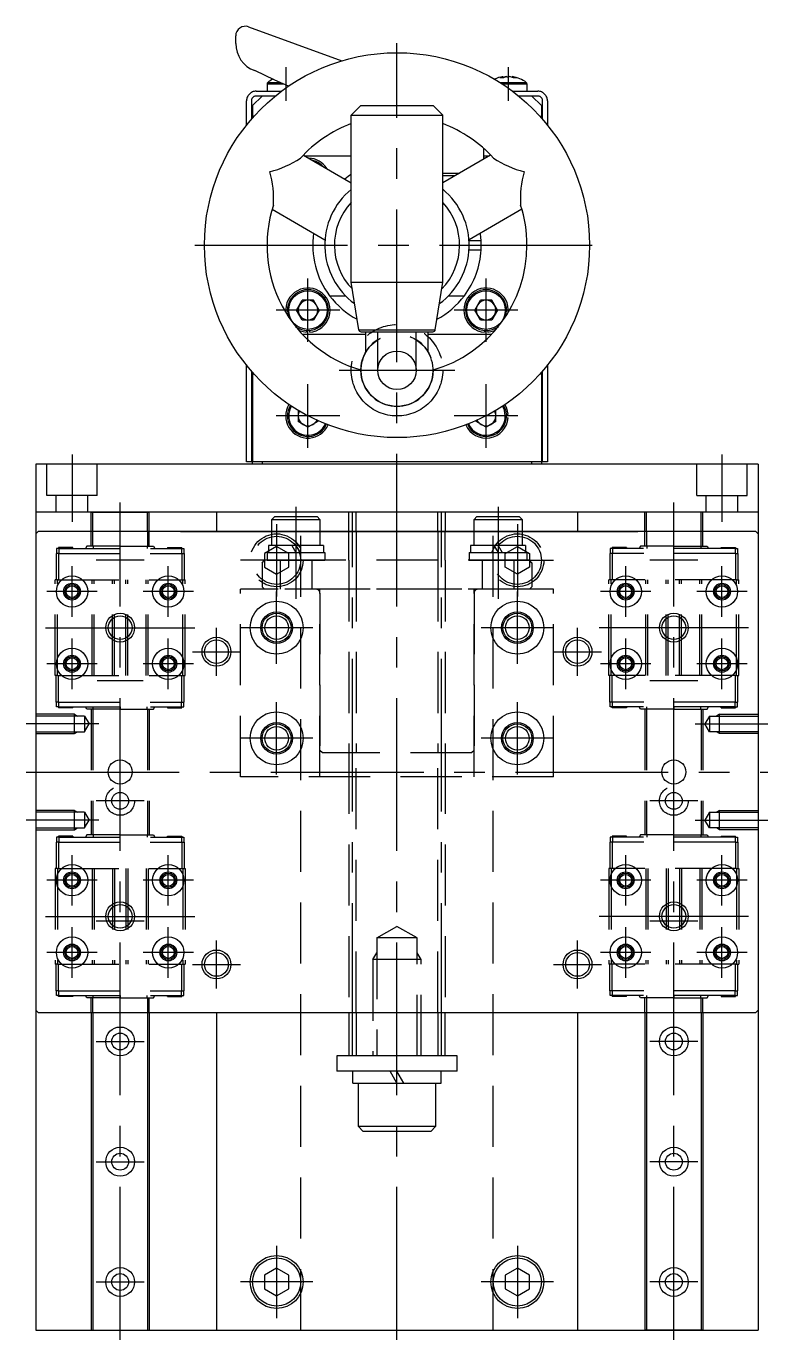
# Model space of a CAD drawing. Extents: x -165 to 377, y -418 to 70.
# Drawn here: x 223 to 377, y -402 to -129 of the extents above; entities that cross this region are included whole.
import ezdxf

# ---------------------------------------------------------------- set-up
doc = ezdxf.new("R2010")
doc.units = 0
for name, pattern in [('CENTER', [50.8, 31.75, -6.35, 6.35, -6.35]), ('DASHED', [19.05, 12.7, -6.35]), ('PHANTOM', [63.5, 31.75, -6.35, 6.35, -6.35, 6.35, -6.35])]:
    doc.linetypes.add(name, pattern=pattern)
doc.layers.get('0').update_dxf_attribs({"linetype": 'CONTINUOUS'})
doc.layers.add('CENTER', color=1, linetype='CENTER')

msp = doc.modelspace()

# ---------------------------------------------------------------- linework, layer by layer
at = {"color": 7, "linetype": 'CONTINUOUS'}
for p, q in [((266.5, -132.58), (266.5, -131)), ((269.18, -129.12), (288.56, -136.17)), ((273, -140.96), (276.36, -140.96)), ((273, -140.96), (273, -142.5)), ((273.15, -140.67), (275.7, -140.67)), ((321.34, -140.67), (325.94, -140.67)), ((321.79, -140.96), (326.06, -140.96)), ((321.99, -139.48), (322.05, -139.48)), ((322.83, -139.48), (322.67, -139.48)), ((322.83, -139.48), (323.33, -139.48)), ((324, -139.48), (323.95, -139.48)), ((324, -139.48), (324.01, -139.48)), ((325.94, -140.67), (326.85, -140.67)), ((326.06, -140.96), (327, -140.96)), ((327, -140.96), (327, -142.5)), ((272, -143.5), (270, -145.5)), ((274.72, -143.5), (272, -143.5)), ((330, -145.5), (328, -143.5)), ((270, -145.5), (270, -148.04)), ((290.5, -147.5), (292.5, -145.5)), ((292.5, -145.5), (307.5, -145.5)), ((309.5, -147.5), (307.5, -145.5)), ((330, -145.5), (330, -148.04)), ((290.5, -147.5), (309.5, -147.5)), ((290.5, -182.17), (290.5, -147.5)), ((309.5, -182.17), (309.5, -147.5)), ((318, -154.38), (318, -156.6)), ((280.55, -155.77), (290.5, -161.51)), ((290.5, -156), (280.96, -156)), ((319.45, -155.77), (309.5, -161.51)), ((319.04, -156), (318, -156)), ((318.35, -156.4), (318, -156.43)), ((309.5, -159.5), (312.98, -159.5)), ((309.5, -160), (312.11, -160)), ((274.05, -167.03), (285.04, -173.37)), ((325.95, -167.03), (314.96, -173.37)), ((314.97, -173.5), (317.47, -173.5)), ((317.47, -175.5), (317.47, -173.5)), ((314.97, -175.5), (317.47, -175.5)), ((292.05, -192.08), (290.5, -182.17)), ((290.5, -182.17), (309.5, -182.17)), ((307.95, -192.08), (309.5, -182.17)), ((286, -185), (289.29, -185)), ((310.71, -185), (314, -185)), ((279.14, -188), (280.32, -185.96)), ((280.32, -190.04), (279.14, -188)), ((282.68, -185.96), (280.32, -185.96)), ((283.86, -188), (282.68, -185.96)), ((283.86, -188), (282.68, -190.04)), ((316.14, -188), (317.32, -185.96)), ((317.32, -190.04), (316.14, -188)), ((319.68, -185.96), (317.32, -185.96)), ((320.86, -188), (319.68, -185.96)), ((320.86, -188), (319.68, -190.04)), ((280.32, -190.04), (282.68, -190.04)), ((317.32, -190.04), (319.68, -190.04)), ((280.33, -193), (293.5, -193)), ((281.17, -192.24), (281.14, -192.59)), ((281.83, -192.24), (281.86, -192.59)), ((292.05, -192.08), (307.95, -192.08)), ((292.54, -192.5), (307.46, -192.5)), ((293.5, -196.76), (293.5, -192.5)), ((296, -200.5), (296, -192.5)), ((304, -200.5), (304, -192.5)), ((306.5, -196.76), (306.5, -192.5)), ((306.5, -193), (319.67, -193)), ((318.17, -192.24), (318.14, -192.59)), ((318.83, -192.24), (318.86, -192.59)), ((270, -200.96), (270, -219.5)), ((330, -200.96), (330, -219.5)), ((279.46, -208.82), (279.46, -211.18)), ((320.54, -211.18), (320.54, -208.82)), ((322.74, -209.67), (323.09, -209.64)), ((281.5, -212.36), (279.46, -211.18)), ((283.54, -211.18), (281.5, -212.36)), ((283.54, -211.18), (283.54, -210.96)), ((316.46, -210.96), (316.46, -211.18)), ((318.5, -212.36), (316.46, -211.18)), ((320.54, -211.18), (318.5, -212.36)), ((322.74, -210.33), (323.09, -210.36)), ((225, -220), (225, -400)), ((375, -220), (225, -220)), ((330, -219.5), (270, -219.5)), ((270, -220), (270, -219.5)), ((272, -219.5), (272, -220)), ((328, -220), (328, -219.5)), ((330, -219.5), (330, -220)), ((375, -220), (375, -400)), ((375, -230), (225, -230)), ((236.5, -234), (236.5, -230)), ((236.5, -230), (248.5, -230)), ((236.8, -234), (236.8, -230)), ((248.2, -234), (248.2, -230)), ((248.5, -234), (248.5, -230)), ((262.5, -230), (262.5, -234)), ((274, -231.5), (274.6, -230.9)), ((274, -231.5), (284, -231.5)), ((274, -234), (274, -231.5)), ((274.6, -230.9), (283.4, -230.9)), ((283.4, -230.9), (284, -231.5)), ((284, -231.5), (284, -234)), ((290, -234), (290, -230)), ((291.5, -234), (291.5, -230)), ((308.5, -234), (308.5, -230)), ((310, -230), (310, -234)), ((316, -231.5), (316.6, -230.9)), ((316, -231.5), (326, -231.5)), ((316, -234), (316, -231.5)), ((316.6, -230.9), (325.4, -230.9)), ((325.4, -230.9), (326, -231.5)), ((326, -231.5), (326, -234)), ((337.5, -230), (337.5, -234)), ((351.5, -234), (351.5, -230)), ((363.5, -230), (351.5, -230)), ((351.8, -234), (351.8, -230)), ((363.2, -234), (363.2, -230)), ((363.5, -234), (363.5, -230)), ((225.5, -234), (225, -234.5)), ((225.5, -234), (225, -234.5)), ((225, -234.5), (225, -333.5)), ((225, -234.5), (225, -333.5)), ((374.5, -234), (225.5, -234)), ((374.5, -234), (225.5, -234)), ((255, -234), (250, -234)), ((255, -234), (345, -234)), ((345, -234), (350, -234)), ((374.5, -234), (375, -234.5)), ((374.5, -234), (375, -234.5)), ((375, -234.5), (375, -333.5)), ((375, -234.5), (375, -333.5)), ((225.5, -334), (225, -333.5)), ((225.5, -334), (225, -333.5)), ((225.5, -334), (374.5, -334)), ((225.5, -334), (374.5, -334)), ((236.5, -334), (236.5, -400)), ((236.8, -334), (236.8, -400)), ((248.2, -334), (248.2, -400)), ((248.5, -334), (248.5, -400)), ((255, -334), (293, -334)), ((262.5, -334), (262.5, -400)), ((289, -334), (311, -334)), ((290, -334), (290, -343)), ((291.5, -334), (291.5, -343)), ((293, -334), (307, -334)), ((307, -334), (345, -334)), ((308.5, -334), (308.5, -343)), ((310, -343), (310, -334)), ((337.5, -334), (337.5, -400)), ((351.5, -334), (351.5, -400)), ((351.8, -334), (351.8, -400)), ((363.2, -334), (363.2, -400)), ((363.5, -334), (363.5, -400)), ((374.5, -334), (375, -333.5)), ((374.5, -334), (375, -333.5)), ((312.5, -343), (287.5, -343)), ((287.5, -343), (287.5, -346.2)), ((310, -343), (290, -343)), ((312.5, -346.2), (312.5, -343)), ((312.5, -346.2), (287.5, -346.2)), ((309.2, -346.2), (290.8, -346.2)), ((290.8, -348.7), (290.8, -346.2)), ((300, -348.7), (298.56, -346.2)), ((301.44, -348.7), (300, -346.2)), ((309.2, -348.7), (309.2, -346.2)), ((290.8, -348.7), (309.2, -348.7)), ((292, -357.7), (292, -348.7)), ((308, -348.7), (308, -357.7)), ((293, -358.7), (292, -357.7)), ((308, -357.7), (292, -357.7)), ((307, -358.7), (293, -358.7)), ((308, -357.7), (307, -358.7)), ((275, -387.11), (272.5, -388.56)), ((277.5, -388.56), (275, -387.11)), ((325, -387.11), (322.5, -388.56)), ((327.5, -388.56), (325, -387.11)), ((272.5, -388.56), (272.5, -391.44)), ((277.5, -391.44), (277.5, -388.56)), ((322.5, -388.56), (322.5, -391.44)), ((327.5, -391.44), (327.5, -388.56)), ((272.5, -391.44), (275, -392.89)), ((275, -392.89), (277.5, -391.44)), ((322.5, -391.44), (325, -392.89)), ((325, -392.89), (327.5, -391.44)), ((225, -400), (375, -400)), ((236.5, -400), (248.5, -400)), ((363.5, -400), (351.5, -400))]:
    msp.add_line(p, q, dxfattribs=at)
at = {"color": 3, "linetype": 'PHANTOM'}
for p, q in [((268.75, -149.53), (268.75, -144.5)), ((269.75, -144.5), (269.75, -148.33)), ((270.75, -142.5), (276, -142.5)), ((274.72, -143.5), (270.75, -143.5)), ((324, -142.5), (329.25, -142.5)), ((329.25, -143.5), (325.28, -143.5)), ((330.25, -148.33), (330.25, -144.5)), ((331.25, -144.5), (331.25, -149.53)), ((268.75, -219.5), (268.75, -199.47)), ((269.75, -200.67), (269.75, -219.5)), ((330.25, -219.5), (330.25, -200.67)), ((331.25, -199.47), (331.25, -219.5)), ((269.75, -219.5), (268.75, -219.5)), ((270, -219.5), (269.75, -219.5)), ((330.25, -219.5), (330, -219.5)), ((331.25, -219.5), (330.25, -219.5))]:
    msp.add_line(p, q, dxfattribs=at)
at = {"color": 3, "linetype": 'DASHED'}
for p, q in [((227.25, -226.5), (227.25, -220)), ((237.75, -226.5), (237.75, -220)), ((362.25, -226.5), (362.25, -220)), ((372.75, -226.5), (372.75, -220)), ((237.75, -226.5), (227.25, -226.5)), ((229.2, -230), (229.2, -226.5)), ((235.8, -230), (235.8, -226.5)), ((362.25, -226.5), (372.75, -226.5)), ((364.2, -230), (364.2, -226.5)), ((370.8, -230), (370.8, -226.5)), ((280, -400), (280, -230)), ((320, -400), (320, -230)), ((236.5, -237.05), (236.5, -234)), ((236.8, -237.05), (236.8, -234)), ((248.2, -234), (248.2, -237.05)), ((248.5, -237.05), (248.5, -234)), ((274, -236.9), (274, -234)), ((284, -234), (284, -236.9)), ((290, -240), (290, -234)), ((290, -240), (290, -234)), ((291.5, -234), (291.5, -240)), ((291.5, -234), (291.5, -240)), ((308.5, -234), (308.5, -240)), ((308.5, -234), (308.5, -240)), ((310, -240), (310, -234)), ((310, -240), (310, -234)), ((316, -236.9), (316, -234)), ((326, -234), (326, -236.9)), ((351.5, -237.05), (351.5, -234)), ((351.8, -234), (351.8, -237.05)), ((363.2, -237.05), (363.2, -234)), ((363.5, -237.05), (363.5, -234)), ((232.7, -237.35), (229.7, -237.35)), ((229.7, -237.35), (229.7, -237.55)), ((232.7, -237.55), (232.7, -237.35)), ((235.57, -237.05), (235.27, -237.55)), ((236.87, -237.05), (235.57, -237.05)), ((242.5, -237.05), (236.87, -237.05)), ((236.87, -237.05), (236.87, -237.55)), ((242.5, -237.05), (248.13, -237.05)), ((242.5, -237.55), (242.5, -237.05)), ((248.13, -237.05), (248.13, -237.55)), ((248.13, -237.05), (249.43, -237.05)), ((249.43, -237.05), (249.73, -237.55)), ((252.3, -237.35), (255.3, -237.35)), ((252.3, -237.35), (252.3, -237.55)), ((255.3, -237.55), (255.3, -237.35)), ((275, -237.11), (272.5, -238.56)), ((284.7, -236.9), (273.3, -236.9)), ((273.3, -236.9), (273.3, -238.4)), ((277.5, -238.56), (275, -237.11)), ((278.13, -236.9), (279, -238.4)), ((279, -236.9), (279.87, -238.4)), ((284.7, -236.9), (284.7, -238.4)), ((326.7, -236.9), (315.3, -236.9)), ((315.3, -236.9), (315.3, -238.4)), ((320.13, -236.9), (321, -238.4)), ((321, -236.9), (321.87, -238.4)), ((322.5, -238.56), (325, -237.11)), ((325, -237.11), (327.5, -238.56)), ((326.7, -236.9), (326.7, -238.4)), ((344.7, -237.55), (344.7, -237.35)), ((347.7, -237.35), (344.7, -237.35)), ((347.7, -237.35), (347.7, -237.55)), ((350.57, -237.05), (350.27, -237.55)), ((351.87, -237.05), (350.57, -237.05)), ((357.5, -237.05), (351.87, -237.05)), ((351.87, -237.05), (351.87, -237.55)), ((357.5, -237.05), (363.13, -237.05)), ((357.5, -237.55), (357.5, -237.05)), ((363.13, -237.05), (364.43, -237.05)), ((363.13, -237.05), (363.13, -237.55)), ((364.43, -237.05), (364.73, -237.55)), ((367.3, -237.55), (367.3, -237.35)), ((367.3, -237.35), (370.3, -237.35)), ((370.3, -237.35), (370.3, -237.55)), ((229.2, -238.55), (229.2, -244.05)), ((229.7, -238.55), (229.2, -238.55)), ((229.25, -237.55), (229.25, -238.55)), ((229.75, -237.55), (229.25, -237.55)), ((229.7, -238.55), (255.3, -238.55)), ((229.7, -238.55), (229.7, -244.05)), ((229.75, -237.55), (255.25, -237.55)), ((229.75, -237.55), (229.75, -238.55)), ((255.25, -237.55), (255.25, -238.55)), ((255.25, -237.55), (255.75, -237.55)), ((255.3, -238.55), (255.3, -244.05)), ((255.3, -238.55), (255.8, -238.55)), ((255.75, -237.55), (255.75, -238.55)), ((255.8, -238.55), (255.8, -244.05)), ((272, -240.5), (272.5, -240)), ((272.5, -238.56), (272.5, -241.44)), ((327.5, -240), (272.5, -240)), ((273, -238.4), (285, -238.4)), ((273, -238.4), (273, -240)), ((273, -240), (285, -240)), ((275.7, -240), (275.7, -246)), ((277.5, -241.44), (277.5, -238.56)), ((282.3, -240), (282.3, -246)), ((285, -238.4), (285, -240)), ((290, -240), (290, -280)), ((290, -240), (290, -280)), ((291.5, -240), (291.5, -280)), ((291.5, -240), (291.5, -280)), ((308.5, -240), (308.5, -280)), ((308.5, -240), (308.5, -280)), ((310, -240), (310, -280)), ((310, -240), (310, -280)), ((315, -238.4), (327, -238.4)), ((315, -238.4), (315, -240)), ((315, -240), (327, -240)), ((317.7, -240), (317.7, -246)), ((322.5, -241.44), (322.5, -238.56)), ((324.3, -240), (324.3, -246)), ((327, -238.4), (327, -240)), ((327.5, -238.56), (327.5, -241.44)), ((328, -240.5), (327.5, -240)), ((344.2, -238.55), (344.2, -244.05)), ((344.7, -238.55), (344.2, -238.55)), ((344.75, -237.55), (344.25, -237.55)), ((344.25, -237.55), (344.25, -238.55)), ((370.3, -238.55), (344.7, -238.55)), ((344.7, -238.55), (344.7, -244.05)), ((370.25, -237.55), (344.75, -237.55)), ((344.75, -237.55), (344.75, -238.55)), ((370.25, -237.55), (370.25, -238.55)), ((370.25, -237.55), (370.75, -237.55)), ((370.3, -238.55), (370.3, -244.05)), ((370.3, -238.55), (370.8, -238.55)), ((370.75, -237.55), (370.75, -238.55)), ((370.8, -238.55), (370.8, -244.05)), ((272, -240.5), (272, -245.5)), ((272.5, -241.44), (275, -242.89)), ((275, -242.89), (277.5, -241.44)), ((325, -242.89), (322.5, -241.44)), ((327.5, -241.44), (325, -242.89)), ((328, -240.5), (328, -245.5)), ((229, -263.95), (229, -244.05)), ((229.5, -244.05), (229, -244.05)), ((229.5, -244.05), (255.5, -244.05)), ((229.5, -263.95), (229.5, -244.05)), ((236.7, -263.95), (236.7, -244.05)), ((237.1, -263.95), (237.1, -244.05)), ((240.9, -263.95), (240.9, -244.05)), ((241.3, -263.95), (241.3, -244.05)), ((243.7, -263.95), (243.7, -244.05)), ((244.1, -263.95), (244.1, -244.05)), ((247.9, -263.95), (247.9, -244.05)), ((248.3, -263.95), (248.3, -244.05)), ((255.5, -263.95), (255.5, -244.05)), ((255.5, -244.05), (256, -244.05)), ((256, -263.95), (256, -244.05)), ((272, -245.5), (272.5, -246)), ((328, -245.5), (327.5, -246)), ((344, -263.95), (344, -244.05)), ((344.5, -244.05), (344, -244.05)), ((370.5, -244.05), (344.5, -244.05)), ((344.5, -263.95), (344.5, -244.05)), ((351.7, -263.95), (351.7, -244.05)), ((352.1, -263.95), (352.1, -244.05)), ((355.9, -263.95), (355.9, -244.05)), ((356.3, -263.95), (356.3, -244.05)), ((358.7, -263.95), (358.7, -244.05)), ((359.1, -263.95), (359.1, -244.05)), ((362.9, -263.95), (362.9, -244.05)), ((363.3, -263.95), (363.3, -244.05)), ((370.5, -263.95), (370.5, -244.05)), ((370.5, -244.05), (371, -244.05)), ((371, -263.95), (371, -244.05)), ((332.5, -246), (267.5, -246)), ((267.5, -285), (267.5, -246)), ((327.5, -246), (272.5, -246)), ((284, -285), (284, -246)), ((284, -246.8), (284, -279.5)), ((316, -285), (316, -246)), ((316, -246.8), (316, -279.5)), ((332.5, -285), (332.5, -246)), ((229.5, -263.95), (229, -263.95)), ((229.2, -269.45), (229.2, -263.95)), ((229.5, -263.95), (255.5, -263.95)), ((229.7, -269.45), (229.7, -263.95)), ((255.3, -269.45), (255.3, -263.95)), ((255.5, -263.95), (256, -263.95)), ((255.8, -269.45), (255.8, -263.95)), ((344.5, -263.95), (344, -263.95)), ((344.2, -269.45), (344.2, -263.95)), ((370.5, -263.95), (344.5, -263.95)), ((344.7, -269.45), (344.7, -263.95)), ((370.3, -269.45), (370.3, -263.95)), ((370.5, -263.95), (371, -263.95)), ((370.8, -269.45), (370.8, -263.95)), ((229.7, -269.45), (229.2, -269.45)), ((229.25, -270.45), (229.25, -269.45)), ((229.7, -269.45), (255.3, -269.45)), ((229.75, -270.45), (229.75, -269.45)), ((255.25, -270.45), (255.25, -269.45)), ((255.3, -269.45), (255.8, -269.45)), ((255.75, -270.45), (255.75, -269.45)), ((344.7, -269.45), (344.2, -269.45)), ((344.25, -270.45), (344.25, -269.45)), ((370.3, -269.45), (344.7, -269.45)), ((344.75, -270.45), (344.75, -269.45)), ((370.25, -270.45), (370.25, -269.45)), ((370.3, -269.45), (370.8, -269.45)), ((370.75, -270.45), (370.75, -269.45)), ((233, -272), (225, -272)), ((235.1, -272.38), (225, -272.38)), ((229.75, -270.45), (229.25, -270.45)), ((229.7, -270.45), (229.7, -270.65)), ((232.7, -270.65), (229.7, -270.65)), ((229.75, -270.45), (255.25, -270.45)), ((232.7, -270.65), (232.7, -270.45)), ((233, -276), (233, -272)), ((233, -272), (233.66, -272.38)), ((235.1, -272.38), (235.1, -275.62)), ((235.1, -272.38), (236.04, -274)), ((235.57, -270.95), (235.27, -270.45)), ((236.87, -270.95), (235.57, -270.95)), ((236.5, -270.95), (236.5, -297.05)), ((236.8, -270.95), (236.8, -297.05)), ((236.87, -270.95), (236.87, -270.45)), ((242.5, -270.95), (236.87, -270.95)), ((242.5, -270.45), (242.5, -270.95)), ((242.5, -270.95), (248.13, -270.95)), ((248.13, -270.95), (248.13, -270.45)), ((248.13, -270.95), (249.43, -270.95)), ((248.2, -270.95), (248.2, -297.05)), ((248.5, -270.95), (248.5, -297.05)), ((249.43, -270.95), (249.73, -270.45)), ((252.3, -270.45), (252.3, -270.65)), ((252.3, -270.65), (255.3, -270.65)), ((255.25, -270.45), (255.75, -270.45)), ((255.3, -270.65), (255.3, -270.45)), ((344.75, -270.45), (344.25, -270.45)), ((344.7, -270.65), (344.7, -270.45)), ((347.7, -270.65), (344.7, -270.65)), ((370.25, -270.45), (344.75, -270.45)), ((347.7, -270.45), (347.7, -270.65)), ((350.57, -270.95), (350.27, -270.45)), ((351.87, -270.95), (350.57, -270.95)), ((351.5, -270.95), (351.5, -297.05)), ((351.8, -270.95), (351.8, -297.05)), ((351.87, -270.95), (351.87, -270.45)), ((357.5, -270.95), (351.87, -270.95)), ((357.5, -270.45), (357.5, -270.95)), ((357.5, -270.95), (363.13, -270.95)), ((363.13, -270.95), (363.13, -270.45)), ((363.13, -270.95), (364.43, -270.95)), ((363.2, -270.95), (363.2, -297.05)), ((363.5, -270.95), (363.5, -297.05)), ((364.9, -272.38), (363.96, -274)), ((364.43, -270.95), (364.73, -270.45)), ((364.9, -272.38), (364.9, -275.62)), ((364.9, -272.38), (375, -272.38)), ((367, -272), (366.34, -272.38)), ((367, -276), (367, -272)), ((367, -272), (375, -272)), ((367.3, -270.65), (367.3, -270.45)), ((367.3, -270.65), (370.3, -270.65)), ((370.25, -270.45), (370.75, -270.45)), ((370.3, -270.45), (370.3, -270.65)), ((225, -275.62), (235.1, -275.62)), ((233, -276), (233.66, -275.62)), ((235.1, -275.62), (236.04, -274)), ((364.9, -275.62), (363.96, -274)), ((375, -275.62), (364.9, -275.62)), ((367, -276), (366.34, -275.62)), ((225, -276), (233, -276)), ((375, -276), (367, -276)), ((284.5, -280), (284, -279.5)), ((315.5, -280), (284.5, -280)), ((290, -280), (290, -334)), ((291.5, -334), (291.5, -280)), ((308.5, -334), (308.5, -280)), ((310, -280), (310, -334)), ((316, -279.5), (315.5, -280)), ((332.5, -285), (267.5, -285)), ((233, -292), (225, -292)), ((233, -296), (233, -292)), ((233, -292), (233.66, -292.38)), ((367, -292), (366.34, -292.38)), ((367, -296), (367, -292)), ((367, -292), (375, -292)), ((235.1, -292.38), (225, -292.38)), ((235.1, -292.38), (235.1, -295.62)), ((235.1, -292.38), (236.04, -294)), ((235.1, -295.62), (236.04, -294)), ((364.9, -292.38), (363.96, -294)), ((364.9, -295.62), (363.96, -294)), ((364.9, -292.38), (364.9, -295.62)), ((364.9, -292.38), (375, -292.38)), ((225, -295.62), (235.1, -295.62)), ((225, -296), (233, -296)), ((229.25, -297.55), (229.25, -298.55)), ((229.75, -297.55), (229.25, -297.55)), ((232.7, -297.35), (229.7, -297.35)), ((229.7, -297.55), (229.7, -297.35)), ((229.75, -297.55), (255.25, -297.55)), ((229.75, -297.55), (229.75, -298.55)), ((232.7, -297.35), (232.7, -297.55)), ((233, -296), (233.66, -295.62)), ((235.57, -297.05), (235.27, -297.55)), ((236.87, -297.05), (235.57, -297.05)), ((242.5, -297.05), (236.87, -297.05)), ((236.87, -297.05), (236.87, -297.55)), ((242.5, -297.05), (248.13, -297.05)), ((242.5, -297.55), (242.5, -297.05)), ((248.13, -297.05), (248.13, -297.55)), ((248.13, -297.05), (249.43, -297.05)), ((249.43, -297.05), (249.73, -297.55)), ((252.3, -297.35), (255.3, -297.35)), ((252.3, -297.55), (252.3, -297.35)), ((255.25, -297.55), (255.25, -298.55)), ((255.25, -297.55), (255.75, -297.55)), ((255.3, -297.35), (255.3, -297.55)), ((255.75, -297.55), (255.75, -298.55)), ((344.25, -297.55), (344.25, -298.55)), ((344.75, -297.55), (344.25, -297.55)), ((344.7, -297.35), (344.7, -297.55)), ((347.7, -297.35), (344.7, -297.35)), ((370.25, -297.55), (344.75, -297.55)), ((344.75, -297.55), (344.75, -298.55)), ((347.7, -297.55), (347.7, -297.35)), ((350.57, -297.05), (350.27, -297.55)), ((351.87, -297.05), (350.57, -297.05)), ((357.5, -297.05), (351.87, -297.05)), ((351.87, -297.05), (351.87, -297.55)), ((357.5, -297.05), (363.13, -297.05)), ((357.5, -297.55), (357.5, -297.05)), ((363.13, -297.05), (363.13, -297.55)), ((363.13, -297.05), (364.43, -297.05)), ((364.43, -297.05), (364.73, -297.55)), ((375, -295.62), (364.9, -295.62)), ((367, -296), (366.34, -295.62)), ((375, -296), (367, -296)), ((367.3, -297.35), (367.3, -297.55)), ((367.3, -297.35), (370.3, -297.35)), ((370.25, -297.55), (370.25, -298.55)), ((370.25, -297.55), (370.75, -297.55)), ((370.3, -297.55), (370.3, -297.35)), ((370.75, -297.55), (370.75, -298.55)), ((229.7, -298.55), (229.2, -298.55)), ((229.2, -298.55), (229.2, -304.05)), ((229.7, -298.55), (255.3, -298.55)), ((229.7, -298.55), (229.7, -304.05)), ((255.3, -298.55), (255.8, -298.55)), ((255.3, -298.55), (255.3, -304.05)), ((255.8, -298.55), (255.8, -304.05)), ((344.7, -298.55), (344.2, -298.55)), ((344.2, -298.55), (344.2, -304.05)), ((370.3, -298.55), (344.7, -298.55)), ((344.7, -298.55), (344.7, -304.05)), ((370.3, -298.55), (370.8, -298.55)), ((370.3, -298.55), (370.3, -304.05)), ((370.8, -298.55), (370.8, -304.05)), ((229, -304.05), (229, -323.95)), ((229.5, -304.05), (229, -304.05)), ((229.5, -304.05), (229.5, -323.95)), ((229.5, -304.05), (255.5, -304.05)), ((236.7, -304.05), (236.7, -323.95)), ((237.1, -304.05), (237.1, -323.95)), ((240.9, -304.05), (240.9, -323.95)), ((241.3, -304.05), (241.3, -323.95)), ((243.7, -304.05), (243.7, -323.95)), ((244.1, -304.05), (244.1, -323.95)), ((247.9, -304.05), (247.9, -323.95)), ((248.3, -304.05), (248.3, -323.95)), ((255.5, -304.05), (255.5, -323.95)), ((255.5, -304.05), (256, -304.05)), ((256, -304.05), (256, -323.95)), ((344, -304.05), (344, -323.95)), ((344.5, -304.05), (344, -304.05)), ((370.5, -304.05), (344.5, -304.05)), ((344.5, -304.05), (344.5, -323.95)), ((351.7, -304.05), (351.7, -323.95)), ((352.1, -304.05), (352.1, -323.95)), ((355.9, -304.05), (355.9, -323.95)), ((356.3, -304.05), (356.3, -323.95)), ((358.7, -304.05), (358.7, -323.95)), ((359.1, -304.05), (359.1, -323.95)), ((362.9, -304.05), (362.9, -323.95)), ((363.3, -304.05), (363.3, -323.95)), ((370.5, -304.05), (370.5, -323.95)), ((370.5, -304.05), (371, -304.05)), ((371, -304.05), (371, -323.95)), ((295.81, -318.5), (300, -316.08)), ((304.19, -318.5), (300, -316.08)), ((295.81, -318.5), (295.81, -343)), ((304.19, -318.5), (295.81, -318.5)), ((304.19, -343), (304.19, -318.5)), ((295, -323), (295.81, -321.59)), ((305, -323), (304.19, -321.59)), ((229.5, -323.95), (229, -323.95)), ((229.2, -329.45), (229.2, -323.95)), ((229.5, -323.95), (255.5, -323.95)), ((229.7, -329.45), (229.7, -323.95)), ((255.3, -329.45), (255.3, -323.95)), ((255.5, -323.95), (256, -323.95)), ((255.8, -329.45), (255.8, -323.95)), ((295, -323), (295, -343)), ((305, -323), (295, -323)), ((305, -343), (305, -323)), ((344.5, -323.95), (344, -323.95)), ((344.2, -329.45), (344.2, -323.95)), ((370.5, -323.95), (344.5, -323.95)), ((344.7, -329.45), (344.7, -323.95)), ((370.3, -329.45), (370.3, -323.95)), ((370.5, -323.95), (371, -323.95)), ((370.8, -329.45), (370.8, -323.95)), ((229.7, -329.45), (229.2, -329.45)), ((229.25, -330.45), (229.25, -329.45)), ((229.7, -329.45), (255.3, -329.45)), ((229.75, -330.45), (229.75, -329.45)), ((255.25, -330.45), (255.25, -329.45)), ((255.3, -329.45), (255.8, -329.45)), ((255.75, -330.45), (255.75, -329.45)), ((344.7, -329.45), (344.2, -329.45)), ((344.25, -330.45), (344.25, -329.45)), ((370.3, -329.45), (344.7, -329.45)), ((344.75, -330.45), (344.75, -329.45)), ((370.25, -330.45), (370.25, -329.45)), ((370.3, -329.45), (370.8, -329.45)), ((370.75, -330.45), (370.75, -329.45)), ((229.75, -330.45), (229.25, -330.45)), ((229.7, -330.65), (229.7, -330.45)), ((232.7, -330.65), (229.7, -330.65)), ((229.75, -330.45), (255.25, -330.45)), ((232.7, -330.45), (232.7, -330.65)), ((235.57, -330.95), (235.27, -330.45)), ((236.87, -330.95), (235.57, -330.95)), ((236.5, -334), (236.5, -330.95)), ((236.8, -334), (236.8, -330.95)), ((236.87, -330.95), (236.87, -330.45)), ((242.5, -330.95), (236.87, -330.95)), ((242.5, -330.45), (242.5, -330.95)), ((242.5, -330.95), (248.13, -330.95)), ((248.13, -330.95), (248.13, -330.45)), ((248.13, -330.95), (249.43, -330.95)), ((248.2, -330.95), (248.2, -334)), ((248.5, -334), (248.5, -330.95)), ((249.43, -330.95), (249.73, -330.45)), ((252.3, -330.65), (252.3, -330.45)), ((252.3, -330.65), (255.3, -330.65)), ((255.25, -330.45), (255.75, -330.45)), ((255.3, -330.45), (255.3, -330.65)), ((344.75, -330.45), (344.25, -330.45)), ((344.7, -330.45), (344.7, -330.65)), ((347.7, -330.65), (344.7, -330.65)), ((370.25, -330.45), (344.75, -330.45)), ((347.7, -330.65), (347.7, -330.45)), ((350.57, -330.95), (350.27, -330.45)), ((351.87, -330.95), (350.57, -330.95)), ((351.5, -334), (351.5, -330.95)), ((351.8, -330.95), (351.8, -334)), ((351.87, -330.95), (351.87, -330.45)), ((357.5, -330.95), (351.87, -330.95)), ((357.5, -330.45), (357.5, -330.95)), ((357.5, -330.95), (363.13, -330.95)), ((363.13, -330.95), (363.13, -330.45)), ((363.13, -330.95), (364.43, -330.95)), ((363.2, -334), (363.2, -330.95)), ((363.5, -334), (363.5, -330.95)), ((364.43, -330.95), (364.73, -330.45)), ((367.3, -330.45), (367.3, -330.65)), ((367.3, -330.65), (370.3, -330.65)), ((370.25, -330.45), (370.75, -330.45)), ((370.3, -330.65), (370.3, -330.45))]:
    msp.add_line(p, q, dxfattribs=at)
at = {"color": 7, "linetype": 'CONTINUOUS', "flags": 128}
for points in [[(277.48, -141.44), (274.61, -140.17), (270.45, -138.22)], [(317.47, -173.5), (317.35, -172.22), (317.32, -172.01)], [(279.6, -192.19), (279.89, -192.31), (281.14, -192.59)], [(318.86, -192.59), (320.11, -192.31), (320.4, -192.19)], [(322.5, -210), (322.32, -208.82), (321.93, -207.95)], [(322.14, -207.81), (322.56, -208.75), (322.75, -210)], [(323.09, -209.64), (322.81, -208.39), (322.43, -207.62)]]:
    msp.add_lwpolyline(points, dxfattribs=at)
at = {"color": 7, "linetype": 'CONTINUOUS'}
for centre, radius in [((300, -174.5), 40), ((281.5, -188), 4), ((318.5, -188), 4), ((300, -200.5), 4), ((232.5, -246.5), 3.25), ((232.5, -246.5), 1.75), ((232.5, -246.5), 1.23), ((252.5, -246.5), 3.25), ((252.5, -246.5), 1.75), ((252.5, -246.5), 1.23), ((347.5, -246.5), 3.25), ((347.5, -246.5), 1.75), ((347.5, -246.5), 1.23), ((367.5, -246.5), 3.25), ((367.5, -246.5), 1.75), ((367.5, -246.5), 1.23), ((275, -254), 5.5), ((275, -254), 3.3), ((325, -254), 5.5), ((325, -254), 3.3), ((242.5, -254), 2.46), ((275, -254), 2.46), ((325, -254), 2.46), ((357.5, -254), 2.46), ((262.5, -259), 2.46), ((337.5, -259), 2.46), ((232.5, -261.5), 3.25), ((252.5, -261.5), 3.25), ((347.5, -261.5), 3.25), ((367.5, -261.5), 3.25), ((232.5, -261.5), 1.75), ((232.5, -261.5), 1.23), ((252.5, -261.5), 1.75), ((252.5, -261.5), 1.23), ((347.5, -261.5), 1.75), ((347.5, -261.5), 1.23), ((367.5, -261.5), 1.75), ((367.5, -261.5), 1.23), ((275, -277), 5.5), ((325, -277), 5.5), ((275, -277), 3.3), ((275, -277), 2.46), ((325, -277), 3.3), ((325, -277), 2.46), ((242.5, -284), 2.5), ((357.5, -284), 2.5), ((232.5, -306.5), 3.25), ((232.5, -306.5), 1.75), ((232.5, -306.5), 1.23), ((252.5, -306.5), 3.25), ((252.5, -306.5), 1.75), ((252.5, -306.5), 1.23), ((347.5, -306.5), 3.25), ((347.5, -306.5), 1.75), ((347.5, -306.5), 1.23), ((367.5, -306.5), 3.25), ((367.5, -306.5), 1.75), ((367.5, -306.5), 1.23), ((242.5, -314), 2.46), ((357.5, -314), 2.46), ((232.5, -321.5), 3.25), ((252.5, -321.5), 3.25), ((347.5, -321.5), 3.25), ((367.5, -321.5), 3.25), ((232.5, -321.5), 1.75), ((232.5, -321.5), 1.23), ((252.5, -321.5), 1.75), ((252.5, -321.5), 1.23), ((262.5, -324), 2.46), ((337.5, -324), 2.46), ((347.5, -321.5), 1.75), ((347.5, -321.5), 1.23), ((367.5, -321.5), 1.75), ((367.5, -321.5), 1.23), ((242.5, -340), 3), ((242.5, -340), 1.75), ((357.5, -340), 3), ((357.5, -340), 1.75), ((242.5, -365), 3), ((357.5, -365), 3), ((242.5, -365), 1.75), ((357.5, -365), 1.75), ((275, -390), 5.5), ((325, -390), 5.5), ((242.5, -390), 3), ((275, -390), 5), ((325, -390), 5), ((357.5, -390), 3), ((242.5, -390), 1.75), ((357.5, -390), 1.75)]:
    msp.add_circle(centre, radius, dxfattribs=at)
at = {"color": 3, "linetype": 'PHANTOM'}
for radius in [9.5, 7.5]:
    msp.add_circle((300, -200.5), radius, dxfattribs=at)
at = {"color": 3, "linetype": 'DASHED'}
for centre, radius in [((275, -240), 5.5), ((325, -240), 5.5), ((275, -240), 5), ((325, -240), 5), ((242.5, -290), 3), ((242.5, -290), 1.75), ((357.5, -290), 3), ((357.5, -290), 1.75)]:
    msp.add_circle(centre, radius, dxfattribs=at)
at = {"color": 3, "linetype": 'CONTINUOUS'}
for centre, radius in [((232.5, -246.5), 1.5), ((252.5, -246.5), 1.5), ((347.5, -246.5), 1.5), ((367.5, -246.5), 1.5), ((242.5, -254), 3), ((275, -254), 3), ((325, -254), 3), ((357.5, -254), 3), ((262.5, -259), 3), ((337.5, -259), 3), ((232.5, -261.5), 1.5), ((252.5, -261.5), 1.5), ((347.5, -261.5), 1.5), ((367.5, -261.5), 1.5), ((275, -277), 3), ((325, -277), 3), ((232.5, -306.5), 1.5), ((252.5, -306.5), 1.5), ((347.5, -306.5), 1.5), ((367.5, -306.5), 1.5), ((242.5, -314), 3), ((357.5, -314), 3), ((232.5, -321.5), 1.5), ((252.5, -321.5), 1.5), ((262.5, -324), 3), ((337.5, -324), 3), ((347.5, -321.5), 1.5), ((367.5, -321.5), 1.5)]:
    msp.add_circle(centre, radius, dxfattribs=at)
at = {"color": 7, "linetype": 'CONTINUOUS'}
for centre, radius, start, end in [((268.5, -131), 2, 70, 180), ((272.5, -132.58), 6, 180, 250), ((273.36, -140.96), 0.36, 126.3584, 180), ((277, -145.9), 6.5, 115.0209, 126.3584), ((323, -145.9), 6.5, 98.9312, 114.9749), ((322.67, -142.4), 2.99, 102.0034, 116.6964), ((321.72, -143.91), 4.19, 84.6164, 95.3836), ((323.37, -143.4), 3.99, 100.1094, 112.9255), ((323.45, -142.4), 2.99, 102.0034, 116.6964), ((322.63, -143.4), 3.99, 67.0745, 79.8906), ((323.3, -143.4), 3.99, 67.0745, 79.8906), ((323, -145.9), 6.5, 53.6416, 81.0688), ((324.52, -142.71), 2.99, 83.6264, 96.3736), ((326.64, -140.96), 0.36, 0, 53.6416), ((300, -174.5), 27, 110.6015, 137.9613), ((300, -174.5), 27, 42.0501, 69.4003), ((268.94, -140.09), 19.69, 283.5447, 303.9872), ((281.5, -161), 4.6, 31.9231, 88.0769), ((281.5, -161), 4.25, 42.7419, 77.2581), ((331.06, -140.09), 19.69, 236.0128, 256.4553), ((255.22, -164.76), 19.15, 355.7649, 16.7622), ((300, -174.5), 17.5, 122.8799, 128.1963), ((344.78, -164.76), 19.15, 163.2378, 184.2351), ((300, -174.5), 15, 129.3032, 234.0755), ((300, -174.5), 15, 305.9227, 50.7007), ((300, -174.5), 27, 162.0545, 253.873), ((300, -174.5), 13, 136.9606, 224.475), ((300, -174.5), 13, 315.5202, 43.0444), ((300, -174.5), 27, 0, 17.9696), ((300, -174.5), 17.5, 171.8037, 216.8699), ((300, -174.5), 27, 286.127, 0), ((300, -174.5), 17.5, 323.1301, 356.7242), ((281.5, -188), 4.6, 274.5, 186.596), ((281.5, -188), 4.25, 270, 199.4003), ((300, -174.5), 17.5, 216.8699, 241.7281), ((300, -174.5), 17.5, 298.2719, 323.1301), ((318.5, -188), 4.6, 353.404, 265.5), ((318.5, -188), 4.25, 340.5997, 270), ((281.5, -188), 2.04, 150, 210), ((281.5, -188), 2.04, 90, 150), ((281.5, -188), 2.04, 30, 90), ((281.5, -188), 2.04, 330, 30), ((318.5, -188), 2.04, 150, 210), ((318.5, -188), 2.04, 90, 150), ((318.5, -188), 2.04, 30, 90), ((318.5, -188), 2.04, 330, 30), ((281.5, -188), 2.04, 210, 270), ((281.5, -188), 2.04, 270, 330), ((318.5, -188), 2.04, 210, 270), ((318.5, -188), 2.04, 270, 330), ((281.5, -188), 4.25, 232.8384, 270), ((292.54, -192), 0.5, 188.885, 270), ((307.46, -192), 0.5, 270, 351.115), ((318.5, -188), 4.25, 270, 307.1616), ((300, -200.5), 7.5, 122.2338, 57.7726), ((281.5, -210), 4.6, 148.7914, 336.1582), ((281.5, -210), 4.25, 149.0102, 335.9393), ((281.5, -210), 4, 149.1631, 335.7864), ((281.5, -210), 2.04, 150.1366, 180), ((281.5, -210), 2.04, 180, 240), ((318.5, -210), 4.25, 204.0607, 0), ((318.5, -210), 4, 204.2136, 0), ((318.5, -210), 2.04, 300, 0), ((318.5, -210), 2.04, 0, 29.8634), ((281.5, -210), 2.04, 240, 300), ((281.5, -210), 2.04, 300, 334.8129), ((318.5, -210), 4.6, 203.8418, 355.5), ((318.5, -210), 2.04, 205.1871, 240), ((318.5, -210), 2.04, 240, 300)]:
    msp.add_arc(centre, radius, start, end, dxfattribs=at)
at = {"color": 3, "linetype": 'PHANTOM'}
for centre, radius, start, end in [((270.75, -144.5), 2, 90, 180), ((270.75, -144.5), 1, 90, 180), ((329.25, -144.5), 2, 0, 90), ((329.25, -144.5), 1, 0, 90)]:
    msp.add_arc(centre, radius, start, end, dxfattribs=at)
at = {"color": 3, "linetype": 'DASHED'}
for centre, start, end in [((283.2, -246.8), 0, 90), ((316.8, -246.8), 90, 180)]:
    msp.add_arc(centre, 0.8, start, end, dxfattribs=at)
at = {"layer": 'CENTER', "color": 1, "linetype": 'CENTER'}
for p, q in [((300, -402), (300, -132.5)), ((276.92, -137.48), (276.92, -144.5)), ((323.08, -137.48), (323.08, -144.5)), ((258, -174.5), (342, -174.5)), ((281.5, -194.6), (281.5, -181.4)), ((318.5, -194.6), (318.5, -181.4)), ((288.1, -188), (274.9, -188)), ((325.1, -188), (311.9, -188)), ((288, -200.5), (312, -200.5)), ((281.5, -216.6), (281.5, -203.4)), ((318.5, -216.6), (318.5, -203.4)), ((288.1, -210), (274.9, -210)), ((325.1, -210), (311.9, -210)), ((232.5, -218), (232.5, -232)), ((367.5, -218), (367.5, -232)), ((242.5, -402), (242.5, -228)), ((279, -228.9), (279, -248)), ((321, -228.9), (321, -248)), ((357.5, -402), (357.5, -228)), ((290.75, -343), (290.75, -230)), ((309.25, -343), (309.25, -230)), ((275, -232.5), (275, -247.5)), ((325, -232.5), (325, -247.5)), ((247.5, -240), (237.5, -240)), ((282.5, -240), (267.5, -240)), ((317.5, -240), (332.5, -240)), ((362.5, -240), (352.5, -240)), ((232.5, -251.75), (232.5, -241.25)), ((252.5, -251.75), (252.5, -241.25)), ((347.5, -251.75), (347.5, -241.25)), ((367.5, -251.75), (367.5, -241.25)), ((237.75, -246.5), (227.25, -246.5)), ((257.75, -246.5), (247.25, -246.5)), ((275, -261.5), (275, -246.5)), ((325, -261.5), (325, -246.5)), ((352.75, -246.5), (342.25, -246.5)), ((372.75, -246.5), (362.25, -246.5)), ((227, -254), (258, -254)), ((232.5, -266.75), (232.5, -256.25)), ((252.5, -266.75), (252.5, -256.25)), ((262.5, -264), (262.5, -254)), ((282.5, -254), (267.5, -254)), ((332.5, -254), (317.5, -254)), ((337.5, -264), (337.5, -254)), ((373, -254), (342, -254)), ((347.5, -266.75), (347.5, -256.25)), ((367.5, -266.75), (367.5, -256.25)), ((257.5, -259), (267.5, -259)), ((332.5, -259), (342.5, -259)), ((237.75, -261.5), (227.25, -261.5)), ((257.75, -261.5), (247.25, -261.5)), ((352.75, -261.5), (342.25, -261.5)), ((372.75, -261.5), (362.25, -261.5)), ((237.7, -265), (247.3, -265)), ((352.5, -265), (362.5, -265)), ((275, -284.5), (275, -269.5)), ((325, -284.5), (325, -269.5)), ((238.04, -274), (223, -274)), ((361.96, -274), (377, -274)), ((282.5, -277), (267.5, -277)), ((332.5, -277), (317.5, -277)), ((223, -284), (377, -284)), ((247.5, -290), (237.5, -290)), ((362.5, -290), (352.5, -290)), ((238.04, -294), (223, -294)), ((361.96, -294), (377, -294)), ((232.5, -311.75), (232.5, -301.25)), ((252.5, -311.75), (252.5, -301.25)), ((347.5, -311.75), (347.5, -301.25)), ((367.5, -311.75), (367.5, -301.25)), ((237.75, -306.5), (227.25, -306.5)), ((257.75, -306.5), (247.25, -306.5)), ((352.75, -306.5), (342.25, -306.5)), ((372.75, -306.5), (362.25, -306.5)), ((227, -314), (258, -314)), ((232.5, -326.75), (232.5, -316.25)), ((247.5, -315), (237.5, -315)), ((252.5, -326.75), (252.5, -316.25)), ((373, -314), (342, -314)), ((347.5, -326.75), (347.5, -316.25)), ((362.5, -315), (352.5, -315)), ((367.5, -326.75), (367.5, -316.25)), ((262.5, -329), (262.5, -319)), ((337.5, -329), (337.5, -319)), ((237.75, -321.5), (227.25, -321.5)), ((257.75, -321.5), (247.25, -321.5)), ((352.75, -321.5), (342.25, -321.5)), ((372.75, -321.5), (362.25, -321.5)), ((257.5, -324), (267.5, -324)), ((332.5, -324), (342.5, -324)), ((237.5, -340), (247.5, -340)), ((362.5, -340), (352.5, -340)), ((237.5, -365), (247.5, -365)), ((362.5, -365), (352.5, -365)), ((275, -382.5), (275, -397.5)), ((325, -382.5), (325, -397.5)), ((237.5, -390), (247.5, -390)), ((282.5, -390), (267.5, -390)), ((332.5, -390), (317.5, -390)), ((362.5, -390), (352.5, -390))]:
    msp.add_line(p, q, dxfattribs=at)

doc.saveas('drawing.dxf')
